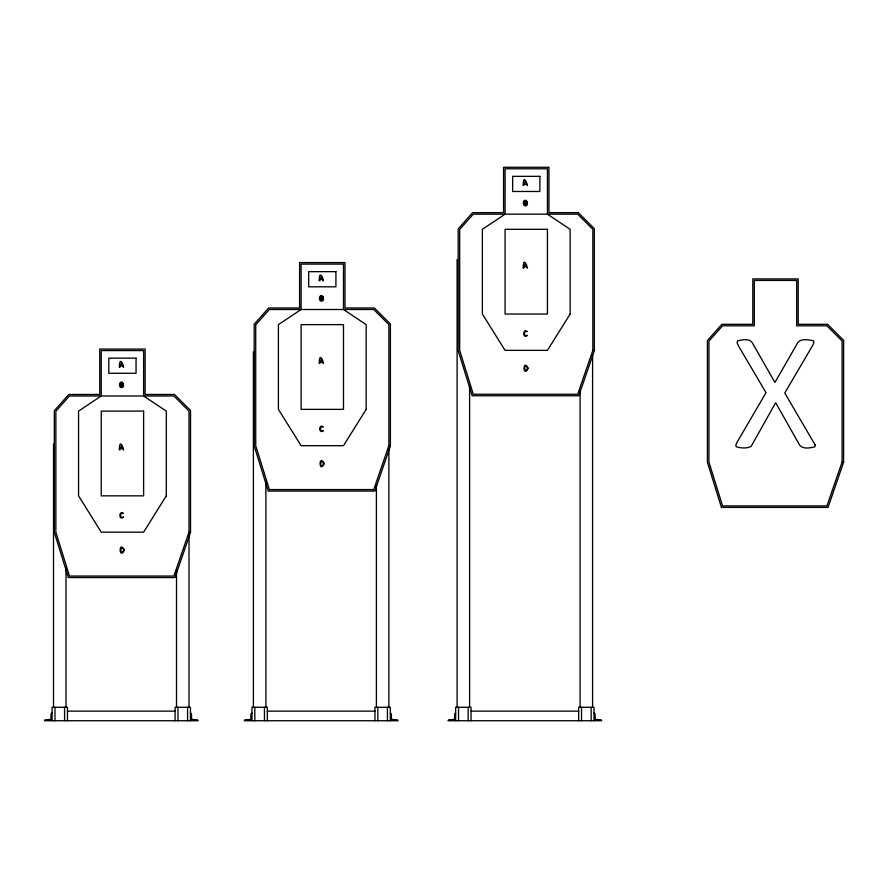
<?xml version="1.0" encoding="UTF-8"?>
<svg xmlns="http://www.w3.org/2000/svg" width="888" height="888" viewBox="0 0 888 888"><rect width="100%" height="100%" fill="white"/><g stroke="black" fill="none" stroke-linecap="round" stroke-linejoin="round"><path stroke-width="1.33" d="M67.466 711.133L175.08 711.133M267.332 711.133L374.947 711.133M471.04 711.133L578.654 711.133M52.092 713.053L51.127 713.697L50.838 719.491L45.044 719.78L44.4 720.734L198.146 720.734L197.502 719.78L191.697 719.491L191.419 713.697L190.454 713.053M251.948 713.053L250.993 713.697L250.705 719.491L244.91 719.78L244.267 720.734L398.013 720.734L397.369 719.78L391.564 719.491L391.286 713.697L390.32 713.053M455.666 713.053L454.7 713.697L454.423 719.491L448.618 719.78L447.974 720.734L601.72 720.734L601.076 719.78L595.271 719.491L594.993 713.697L594.028 713.053M594.028 720.734L594.028 707.281L578.654 707.281L578.654 720.734M592.585 355.078L592.585 706.881M591.153 707.281L591.153 720.734M581.54 707.281L581.54 720.734M580.097 391.086L580.097 706.881M471.04 720.734L471.04 707.281L455.666 707.281L455.666 720.734M469.597 385.547L469.597 706.881M468.154 707.281L468.154 720.734M458.541 707.281L458.541 720.734M457.109 259.507L457.109 706.881M390.32 720.734L390.32 707.281L374.947 707.281L374.947 720.734M388.877 447.463L388.877 706.87M387.434 707.281L387.434 720.734M377.833 707.281L377.833 720.734M376.39 484.915L376.39 706.87M267.332 720.734L267.332 707.281L251.948 707.281L251.948 720.734M265.889 480.763L265.889 706.87M264.446 707.281L264.446 720.734M254.834 707.281L254.834 720.734M253.391 351.748L253.391 706.87M190.454 720.734L190.454 707.281L175.08 707.281L175.08 720.734M189.011 535.32L189.011 706.904M187.568 707.281L187.568 720.734M177.966 707.281L177.966 720.734M176.523 569.918L176.523 706.904M67.466 720.734L67.466 707.281L52.092 707.281L52.092 720.734M66.023 567.143L66.023 706.904M64.58 707.281L64.58 720.734M54.967 707.281L54.967 720.734M53.524 444L53.524 706.904M123.443 517.193C118.67 521.3 118.814 509.412 123.421 513.419C119.58 511.655 119.691 519.003 123.443 517.193M323.31 430.713C318.514 434.809 318.692 422.932 323.288 426.939C319.447 425.174 319.558 432.523 323.31 430.713M527.272 335.387C522.466 339.494 522.655 327.605 527.25 331.624C523.398 329.848 523.532 337.207 527.272 335.387M123.632 550.083L123.377 551.37A1.41 1.41 0 0 1 122.588 552.047L121.023 552.181L121.023 548.085L122.622 548.229A1.532 1.532 0 0 1 123.388 548.939L123.632 550.083M323.498 463.603L323.243 464.89A1.41 1.41 0 0 1 322.455 465.567L320.89 465.689L320.89 461.605L322.488 461.749A1.532 1.532 0 0 1 323.254 462.459L323.498 463.603M527.461 368.276L527.195 369.563A1.41 1.41 0 0 1 526.418 370.241L524.852 370.374L524.852 366.278L526.451 366.422A1.532 1.532 0 0 1 527.217 367.144L527.461 368.276M124.364 550.049C118.925 560.894 118.581 539.538 124.364 550.049M324.231 463.569C319.047 474.292 318.37 453.08 324.231 463.569M528.194 368.254C522.999 378.965 522.333 357.753 528.194 368.254M123.343 383.538L123.299 383.894A1.11 1.11 0 0 1 122.644 384.659C125.474 385.825 121.745 388.9 120.202 387.19C117.86 383.272 121.667 379.909 123.343 383.538M323.21 297.058L323.165 297.413A1.11 1.11 0 0 1 322.511 298.179C325.341 299.345 321.611 302.42 320.069 300.699C317.726 296.792 321.534 293.429 323.21 297.058M527.172 201.731L527.128 202.087A1.11 1.11 0 0 1 526.473 202.853C529.292 204.018 525.574 207.104 524.031 205.383C521.689 201.465 525.496 198.102 527.172 201.731M122.622 383.605L120.901 384.482L120.901 382.772L122.622 383.605M322.488 297.125L320.768 298.002L320.768 296.292L322.488 297.125M526.451 201.798L524.73 202.675L524.73 200.977L526.451 201.798M122.944 386.003L120.901 386.891L120.901 385.037L122.944 386.003M322.81 299.522L320.768 300.41L320.768 298.557L322.81 299.522M526.762 204.196L524.73 205.084L524.73 203.23L526.762 204.196M119.381 366.999L120.002 367.188L120.457 365.9L122.577 365.9C125.985 372.794 119.536 351.937 119.381 366.999M119.381 449.628L120.002 449.828L120.457 448.54L122.577 448.54C125.974 455.466 119.525 434.587 119.381 449.628M319.247 280.519L319.869 280.708L320.313 279.42L322.433 279.42C325.885 286.302 319.291 265.623 319.247 280.519M319.247 363.148L319.869 363.347L320.313 362.06L322.433 362.06C325.841 368.975 319.414 347.996 319.247 363.148M523.199 185.192L523.831 185.381L524.275 184.094L526.395 184.094C529.836 190.976 523.254 170.296 523.199 185.192M523.199 267.832L523.831 268.021L524.275 266.733L526.395 266.733C529.803 273.659 523.365 252.68 523.199 267.832M815.24 445.11L814.829 446.808C810.267 447.941 803.129 449.472 799.733 445.276L775.679 402.697L751.082 446.475C746.664 448.684 740.947 448.151 736.33 446.808L735.786 445.11L737.073 442.213L766.011 392.696L738.228 345.488L737.073 342.546L737.606 340.859C742.013 339.882 749.006 338.139 752.114 342.424L774.935 382.439L797.924 342.424C801.487 338.139 808.779 339.849 813.541 340.814L813.919 342.546L812.631 345.488L784.77 393.029L815.24 445.11M121.501 362.815L120.624 365.356L122.4 365.356L121.501 362.815M121.501 445.454L120.624 447.996L122.4 447.996L121.501 445.454M189.011 532.167L173.882 576.046L69.475 576.046L55.855 532.167L55.855 411.266L69.475 395.981L173.882 395.981L189.011 411.111L189.011 532.167M190.532 532.423L174.958 577.566L68.354 577.566L54.335 532.4L54.335 410.689L68.787 394.461L99.734 394.461L99.734 349.062L145.133 349.062L145.133 394.461L174.514 394.461L190.532 410.478L190.532 532.423M321.367 276.334L320.49 278.876L322.255 278.876L321.367 276.334M321.367 358.974L320.49 361.516L322.255 361.516L321.367 358.974M388.877 445.687L373.748 489.566L269.342 489.566L255.722 445.687L255.722 324.786L269.342 309.501L373.748 309.501L388.877 324.631L388.877 445.687M390.398 445.943L374.825 491.086L268.22 491.086L254.201 445.92L254.201 324.209L268.653 307.981L299.6 307.981L299.6 262.582L344.999 262.582L344.999 307.981L374.37 307.981L390.398 323.998L390.398 445.943M525.33 181.019L524.442 183.561L526.218 183.561L525.33 181.019M525.33 263.647L524.442 266.189L526.218 266.189L525.33 263.647M592.84 350.36L577.711 394.25L473.293 394.25L459.673 350.36L459.673 229.459L473.293 214.174L577.711 214.174L592.84 229.304L592.84 350.36M594.35 350.616L578.787 395.759L472.183 395.759L458.164 350.594L458.164 228.882L472.616 212.654L503.563 212.654L503.563 167.266L548.962 167.266L548.962 212.654L578.332 212.654L594.35 228.682L594.35 350.616M842.09 462.026L826.95 505.905L722.543 505.905L708.924 462.026L708.924 341.114L722.543 325.829L754.323 325.829L754.323 280.442L796.691 280.442L796.691 325.829L826.95 325.829L842.09 340.97L842.09 462.026M843.6 462.271L828.038 507.414L721.422 507.414L707.414 462.248L707.414 340.548L721.866 324.32L752.802 324.32L752.802 278.921L798.201 278.921L798.201 324.32L827.583 324.32L843.6 340.337L843.6 462.271M166.311 495.848L143.623 532.167L101.243 532.167L78.555 495.848L78.555 411.111L101.243 395.981L101.243 350.582L143.623 350.582L143.623 395.981L166.311 411.111L166.311 495.848M366.178 409.368L343.478 445.687L301.11 445.687L278.41 409.368L278.41 324.631L301.11 309.501L301.11 264.102L343.478 264.102L343.478 309.501L366.178 324.631L366.178 409.368M570.14 314.041L547.441 350.36L505.072 350.36L482.373 314.041L482.373 229.304L505.072 214.174L505.072 168.776L547.441 168.776L547.441 214.174L570.14 229.304L570.14 314.041M539.882 176.346L512.642 176.346L512.642 191.475L539.882 191.475L539.882 176.346M547.441 229.304L505.072 229.304L505.072 314.041L547.441 314.041L547.441 229.304M335.919 271.661L308.68 271.661L308.68 286.802L335.919 286.802L335.919 271.661M343.478 324.631L301.11 324.631L301.11 409.368L343.478 409.368L343.478 324.631M136.053 358.142L108.813 358.142L108.813 373.282L136.053 373.282L136.053 358.142M143.623 411.111L101.243 411.111L101.243 495.848L143.623 495.848L143.623 411.111"/></g></svg>
